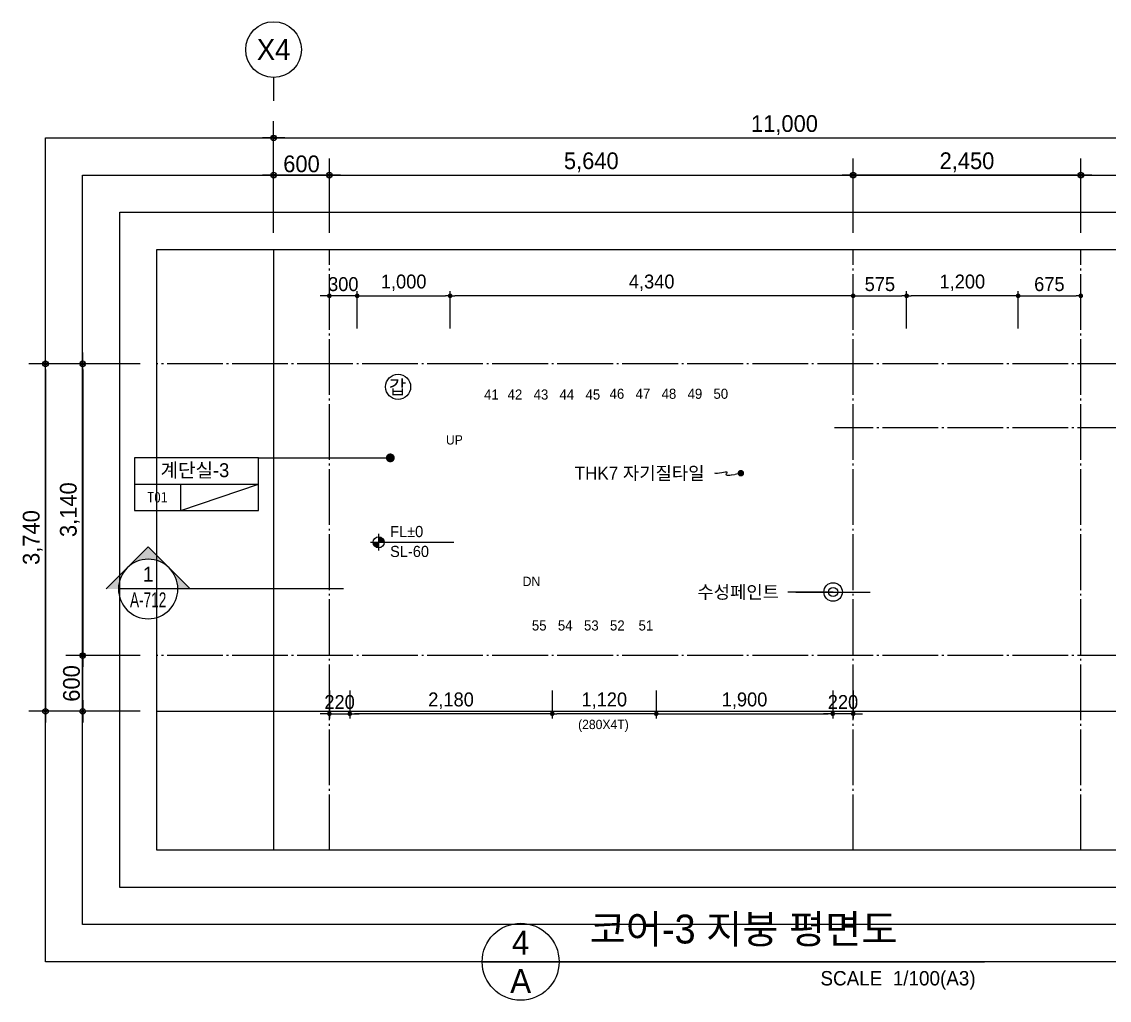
# Model space of a CAD drawing. Header units: millimetres. Extents: x 252711992 to 505989238, y 504776675 to 1009617600.
# Drawn here: x 253235537 to 253247246, y 504805853 to 504816382 of the extents above; entities that cross this region are included whole.
import ezdxf
from ezdxf.enums import TextEntityAlignment as Align
from ezdxf.xclip import XClip

# ---------------------------------------------------------------- set-up
doc = ezdxf.new("R2010")
doc.units = ezdxf.units.MM
doc.header["$XCLIPFRAME"] = 0
doc.linetypes.add('CEN', pattern=[35, 30, -2, 1, -2])
for name, color, linetype in [('$ZCDB_AUDIT_GENERATED_600D18', 7, 'Continuous'), ('0KD DIM', 7, 'Continuous'), ('4A.TEC CEN', 1, 'CEN'), ('4A.TEC TEXT', 7, 'Continuous'), ('4A.TEC TEXT 1', 3, 'Continuous'), ('4A.TEC TEXT 2', 3, 'Continuous'), ('4A.TEC 심볼', 7, 'Continuous'), ('CEN', 1, 'CEN'), ('LEV', 7, 'Continuous'), ('ROM', 7, 'Continuous'), ('SYM', 1, 'Continuous'), ('TEXT', 7, 'Continuous'), ('㈜SE&C TEXT', 7, 'Continuous')]:
    doc.layers.add(name, color=color, linetype=linetype)
doc.layers.add('DEFPOINT', color=135, linetype='Continuous', plot=False)
doc.styles.add('1', font='')
doc.styles.add('GHS', font='malgun.ttf')
doc.styles.add('나눔고딕', font='')
doc.styles.add('돋움', font='')
doc.styles.add('돋음체', font='')
doc.styles.add('울릉도L', font='')
doc.styles.get('1').set_extended_font_data('DotumChe')
doc.styles.get('나눔고딕').set_extended_font_data('Dotum')
doc.styles.get('돋움').set_extended_font_data('Dotum')
doc.styles.get('돋음체').set_extended_font_data('Dotum')
doc.styles.get('울릉도L').set_extended_font_data('Dotum')
doc.dimstyles.new('DIM_600(외부치수)', dxfattribs={"dimscale": 400, "dimtxt": 3.3, "dimasz": 1, "dimexe": 2, "dimexo": 2, "dimgap": 1, "dimtad": 1, "dimdec": 0, "dimdsep": 46, "dimlunit": 6, "dimtxsty": '나눔고딕', "dimblk1": 'DIMDOT', "dimblk2": 'DIMDOT', "dimsah": 1, "dimcen": 2.5, "dimdle": 1.5, "dimclrd": 8, "dimclre": 8, "dimclrt": 3, "dimadec": 0, "dimazin": 0, "dimtfac": 1, "dimtdec": 0, "dimtix": 1, "dimtmove": 2, "dimatfit": 3, "dimldrblk": 'DIMDOT', "dimfxl": 1, "dimtvp": 1, "dimtolj": 1, "dimtzin": 0, "dimarcsym": 0})
doc.dimstyles.new('DIM_80(외부치수)', dxfattribs={"dimscale": 40, "dimtxt": 3.3, "dimasz": 1, "dimexe": 2, "dimexo": 2, "dimgap": 1, "dimtad": 1, "dimdec": 0, "dimdsep": 46, "dimlunit": 6, "dimtxsty": '돋움', "dimblk1": 'DIMDOT', "dimblk2": 'DIMDOT', "dimsah": 1, "dimcen": 2.5, "dimdle": 1.5, "dimclrd": 1, "dimclre": 7, "dimclrt": 2, "dimadec": 0, "dimazin": 0, "dimtfac": 1, "dimtdec": 0, "dimtix": 1, "dimtmove": 2, "dimatfit": 3, "dimldrblk": 'DIMDOT', "dimfxl": 1, "dimtvp": 1, "dimtolj": 1, "dimtzin": 0, "dimarcsym": 0})
doc.dimstyles.new('KD DIM 1', dxfattribs={"dimscale": 50, "dimtxt": 3, "dimasz": 1, "dimexe": 1, "dimexo": 1, "dimgap": 1, "dimtad": 1, "dimdec": 0, "dimzin": 0, "dimdsep": 46, "dimlunit": 6, "dimtxsty": '돋음체', "dimblk": 'DOT', "dimcen": 3, "dimdle": 1, "dimclrd": 256, "dimclre": 256, "dimclrt": 3, "dimazin": 0, "dimtfac": 1, "dimtdec": 0, "dimtix": 1, "dimtmove": 2, "dimatfit": 3, "dimldrblk": 'OBLIQUE', "dimfxl": 1, "dimtvp": 0.8333, "dimtolj": 1, "dimtzin": 0, "dimarcsym": 0})

# ---------------------------------------------------------------- blocks, each defined once
blk = doc.blocks.new('dwgFD3B')
at = {"layer": '4A.TEC CEN', "color": 250, "ltscale": 500}
blk.add_line((49194.51, -169936.83, -3333.33), (358000, -169936.83, -3333.33), dxfattribs=at)
at = {"layer": '4A.TEC CEN', "color": 250, "ltscale": 500, "elevation": -3333.33}
blk.add_lwpolyline([(197807.63, -39163.16), (197807.63, -267000)], dxfattribs=at)
blk = doc.blocks.new('DIMDOT')
at = {"color": 0}
blk.add_line((-2, 0), (2, 0), dxfattribs=at)
for radius in [0.5, 0.25]:
    blk.add_circle((0, 0), radius, dxfattribs=at)
blk = doc.blocks.new('*D375')
at = {"layer": '$ZCDB_AUDIT_GENERATED_600D18', "color": 8, "lineweight": -2, "transparency": 16777216}
for p, q in [((253236813, 504812702), (253235613, 504812702)), ((253235793, 504812642), (253235793, 504809022)), ((253236813, 504808962), (253235613, 504808962))]:
    blk.add_line(p, q, dxfattribs=at)
at = {"layer": 'Defpoints', "color": 0, "transparency": 16777216}
for p in [(253236993, 504812702, 0), (253235793, 504808962), (253236993, 504808962, 0)]:
    blk.add_point(p, dxfattribs=at)
at = {"layer": '$ZCDB_AUDIT_GENERATED_600D18', "color": 8, "lineweight": -2, "transparency": 16777216, "xscale": 60, "yscale": 60, "zscale": 60}
for p, rotation in [((253235793, 504812702), 90), ((253235793, 504808962), 270)]:
    blk.add_blockref('DIMDOT', p, dxfattribs=dict(at, rotation=rotation))
at = {"layer": '$ZCDB_AUDIT_GENERATED_600D18', "color": 3, "transparency": 16777216, "insert": (253235655, 504810832), "char_height": 180, "attachment_point": 5, "rotation": 90, "style": '나눔고딕'}
blk.add_mtext('\\A1;3,740', dxfattribs=at)
blk = doc.blocks.new('*D376')
at = {"layer": '$ZCDB_AUDIT_GENERATED_600D18', "color": 8, "lineweight": -2, "transparency": 16777216}
for p, q in [((253236813, 504809562), (253236013, 504809562)), ((253236193, 504809022), (253236193, 504809502)), ((253236813, 504808962), (253236013, 504808962))]:
    blk.add_line(p, q, dxfattribs=at)
at = {"layer": 'Defpoints', "color": 0, "transparency": 16777216}
for p in [(253236193, 504809562), (253236993, 504809562, 0), (253236993, 504808962, 0)]:
    blk.add_point(p, dxfattribs=at)
at = {"layer": '$ZCDB_AUDIT_GENERATED_600D18', "color": 8, "lineweight": -2, "transparency": 16777216, "xscale": 60, "yscale": 60, "zscale": 60}
for p, rotation in [((253236193, 504809562), 90), ((253236193, 504808962), 270)]:
    blk.add_blockref('DIMDOT', p, dxfattribs=dict(at, rotation=rotation))
at = {"layer": '$ZCDB_AUDIT_GENERATED_600D18', "color": 3, "transparency": 16777216, "insert": (253236073, 504809262), "char_height": 180, "attachment_point": 5, "rotation": 90, "style": '나눔고딕'}
blk.add_mtext('\\A1;600', dxfattribs=at)
blk = doc.blocks.new('*D377')
at = {"layer": '$ZCDB_AUDIT_GENERATED_600D18', "color": 8, "lineweight": -2, "transparency": 16777216}
for p, q in [((253238249, 504814112), (253238249, 504815312)), ((253249249, 504814112), (253249249, 504815312)), ((253238309, 504815132), (253249189, 504815132))]:
    blk.add_line(p, q, dxfattribs=at)
at = {"layer": 'Defpoints', "color": 0, "transparency": 16777216}
for p in [(253249249, 504815132), (253238249, 504813932, 0), (253249249, 504813932)]:
    blk.add_point(p, dxfattribs=at)
at = {"layer": '$ZCDB_AUDIT_GENERATED_600D18', "color": 8, "lineweight": -2, "transparency": 16777216, "xscale": 60, "yscale": 60, "zscale": 60, "rotation": 180}
blk.add_blockref('DIMDOT', (253238249, 504815132), dxfattribs=at)
at = {"layer": '$ZCDB_AUDIT_GENERATED_600D18', "color": 8, "lineweight": -2, "transparency": 16777216, "xscale": 60, "yscale": 60, "zscale": 60}
blk.add_blockref('DIMDOT', (253249249, 504815132), dxfattribs=at)
at = {"layer": '$ZCDB_AUDIT_GENERATED_600D18', "color": 3, "transparency": 16777216, "insert": (253243749, 504815270), "char_height": 180, "attachment_point": 5, "style": '나눔고딕'}
blk.add_mtext('\\A1;11,000', dxfattribs=at)
blk = doc.blocks.new('*D378')
at = {"layer": '$ZCDB_AUDIT_GENERATED_600D18', "color": 8, "lineweight": -2, "transparency": 16777216}
for p, q in [((253246939, 504814112), (253246939, 504814912)), ((253249249, 504814112), (253249249, 504814912)), ((253246999, 504814732), (253249189, 504814732))]:
    blk.add_line(p, q, dxfattribs=at)
at = {"layer": 'Defpoints', "color": 0, "transparency": 16777216}
for p in [(253249249, 504814732), (253246939, 504813932, 569), (253249249, 504813932, 4431)]:
    blk.add_point(p, dxfattribs=at)
at = {"layer": '$ZCDB_AUDIT_GENERATED_600D18', "color": 8, "lineweight": -2, "transparency": 16777216, "xscale": 60, "yscale": 60, "zscale": 60, "rotation": 180}
blk.add_blockref('DIMDOT', (253246939, 504814732), dxfattribs=at)
at = {"layer": '$ZCDB_AUDIT_GENERATED_600D18', "color": 8, "lineweight": -2, "transparency": 16777216, "xscale": 60, "yscale": 60, "zscale": 60}
blk.add_blockref('DIMDOT', (253249249, 504814732), dxfattribs=at)
at = {"layer": '$ZCDB_AUDIT_GENERATED_600D18', "color": 3, "transparency": 16777216, "insert": (253248094, 504814870), "char_height": 180, "attachment_point": 5, "style": '나눔고딕'}
blk.add_mtext('\\A1;2,310', dxfattribs=at)
blk = doc.blocks.new('*D379')
at = {"layer": '$ZCDB_AUDIT_GENERATED_600D18', "color": 8, "lineweight": -2, "transparency": 16777216}
for p, q in [((253238249, 504814112), (253238249, 504814912)), ((253238849, 504814112), (253238849, 504814912)), ((253238789, 504814732), (253238309, 504814732))]:
    blk.add_line(p, q, dxfattribs=at)
at = {"layer": 'Defpoints', "color": 0, "transparency": 16777216}
for p in [(253238249, 504814732), (253238249, 504813932, 39667), (253238849, 504813932, 34667)]:
    blk.add_point(p, dxfattribs=at)
at = {"layer": '$ZCDB_AUDIT_GENERATED_600D18', "color": 8, "lineweight": -2, "transparency": 16777216, "xscale": 60, "yscale": 60, "zscale": 60, "rotation": 180}
blk.add_blockref('DIMDOT', (253238249, 504814732), dxfattribs=at)
at = {"layer": '$ZCDB_AUDIT_GENERATED_600D18', "color": 8, "lineweight": -2, "transparency": 16777216, "xscale": 60, "yscale": 60, "zscale": 60}
blk.add_blockref('DIMDOT', (253238849, 504814732), dxfattribs=at)
at = {"layer": '$ZCDB_AUDIT_GENERATED_600D18', "color": 3, "transparency": 16777216, "insert": (253238549, 504814852), "char_height": 180, "attachment_point": 5, "style": '나눔고딕'}
blk.add_mtext('\\A1;600', dxfattribs=at)
blk = doc.blocks.new('ccs122')
at = {"layer": '4A.TEC 심볼'}
blk.add_line((0, 8), (0, 3), dxfattribs=at)
blk.add_circle((0, 14), 6, dxfattribs=at)
at = {"layer": '4A.TEC TEXT 2', "color": 3, "style": 'GHS'}
blk.add_attdef('NO', text='', height=4.5, dxfattribs=at).set_placement((-0.01, 14.02), align=Align.MIDDLE_CENTER)
blk = doc.blocks.new('*D380')
at = {"layer": '$ZCDB_AUDIT_GENERATED_600D18', "color": 8, "lineweight": -2, "transparency": 16777216}
for p, q in [((253236813, 504812702), (253236013, 504812702)), ((253236193, 504812642), (253236193, 504809622)), ((253236813, 504809562), (253236013, 504809562))]:
    blk.add_line(p, q, dxfattribs=at)
at = {"layer": 'Defpoints', "color": 0, "transparency": 16777216}
for p in [(253236993, 504812702, 0), (253236193, 504809562), (253236993, 504809562, 0)]:
    blk.add_point(p, dxfattribs=at)
at = {"layer": '$ZCDB_AUDIT_GENERATED_600D18', "color": 8, "lineweight": -2, "transparency": 16777216, "xscale": 60, "yscale": 60, "zscale": 60}
for p, rotation in [((253236193, 504812702), 90), ((253236193, 504809562), 270)]:
    blk.add_blockref('DIMDOT', p, dxfattribs=dict(at, rotation=rotation))
at = {"layer": '$ZCDB_AUDIT_GENERATED_600D18', "color": 3, "transparency": 16777216, "insert": (253236055, 504811132), "char_height": 180, "attachment_point": 5, "rotation": 90, "style": '나눔고딕'}
blk.add_mtext('\\A1;3,140', dxfattribs=at)
blk = doc.blocks.new('*D381')
at = {"layer": '$ZCDB_AUDIT_GENERATED_600D18', "color": 8, "lineweight": -2, "transparency": 16777216}
for p, q in [((253238849, 504814112), (253238849, 504814912)), ((253244489, 504814112), (253244489, 504814912)), ((253238909, 504814732), (253244429, 504814732))]:
    blk.add_line(p, q, dxfattribs=at)
at = {"layer": 'Defpoints', "color": 0, "transparency": 16777216}
for p in [(253244489, 504814732), (253238849, 504813932, 34667), (253244489, 504813932, 81667)]:
    blk.add_point(p, dxfattribs=at)
at = {"layer": '$ZCDB_AUDIT_GENERATED_600D18', "color": 8, "lineweight": -2, "transparency": 16777216, "xscale": 60, "yscale": 60, "zscale": 60, "rotation": 180}
blk.add_blockref('DIMDOT', (253238849, 504814732), dxfattribs=at)
at = {"layer": '$ZCDB_AUDIT_GENERATED_600D18', "color": 8, "lineweight": -2, "transparency": 16777216, "xscale": 60, "yscale": 60, "zscale": 60}
blk.add_blockref('DIMDOT', (253244489, 504814732), dxfattribs=at)
at = {"layer": '$ZCDB_AUDIT_GENERATED_600D18', "color": 3, "transparency": 16777216, "insert": (253241669, 504814870), "char_height": 180, "attachment_point": 5, "style": '나눔고딕'}
blk.add_mtext('\\A1;5,640', dxfattribs=at)
blk = doc.blocks.new('*D382')
at = {"layer": '$ZCDB_AUDIT_GENERATED_600D18', "color": 8, "lineweight": -2, "transparency": 16777216}
for p, q in [((253244489, 504814112), (253244489, 504814912)), ((253246939, 504814112), (253246939, 504814912)), ((253246879, 504814732), (253244549, 504814732))]:
    blk.add_line(p, q, dxfattribs=at)
at = {"layer": 'Defpoints', "color": 0, "transparency": 16777216}
for p in [(253244489, 504814732), (253244489, 504813932, 81667), (253246939, 504813932, 61250)]:
    blk.add_point(p, dxfattribs=at)
at = {"layer": '$ZCDB_AUDIT_GENERATED_600D18', "color": 8, "lineweight": -2, "transparency": 16777216, "xscale": 60, "yscale": 60, "zscale": 60, "rotation": 180}
blk.add_blockref('DIMDOT', (253244489, 504814732), dxfattribs=at)
at = {"layer": '$ZCDB_AUDIT_GENERATED_600D18', "color": 8, "lineweight": -2, "transparency": 16777216, "xscale": 60, "yscale": 60, "zscale": 60}
blk.add_blockref('DIMDOT', (253246939, 504814732), dxfattribs=at)
at = {"layer": '$ZCDB_AUDIT_GENERATED_600D18', "color": 3, "transparency": 16777216, "insert": (253245714, 504814870), "char_height": 180, "attachment_point": 5, "style": '나눔고딕'}
blk.add_mtext('\\A1;2,450', dxfattribs=at)
blk = doc.blocks.new('A$C6C9969DE')
at = {"layer": 'ROM', "color": 0, "linetype": 'Continuous'}
for p, q in [((0, 510), (2400, 510)), ((900, 0), (900, 510))]:
    blk.add_line(p, q, dxfattribs=at)
blk.add_lwpolyline([(0, 0), (2400, 0), (2400, 1020), (0, 1020)], close=True, dxfattribs=at)
blk = doc.blocks.new('A$C3A5201BD')
at = {"layer": 'LEV'}
h = blk.add_hatch(color=256, dxfattribs=at)
h.paths.add_polyline_path([(200, 200), (335, 200, 0.414214), (200, 335)])
h.paths.add_polyline_path([(200, 65), (200, 200), (65, 200, 0.414214)])
at = {"layer": 'LEV', "color": 7}
for p, q in [((200, 0), (200, 400)), ((0, 200), (2007, 200)), ((0, 200), (400, 200))]:
    blk.add_line(p, q, dxfattribs=at)
blk.add_circle((200, 200), 135, dxfattribs=at)
blk = doc.blocks.new('ASDFAWGFQWEGRQEWR')
at = {"layer": 'CEN'}
blk.add_lwpolyline([(1712, 118), (1641, 101), (1594, 94), (1567, 93), (1556, 98), (1554, 105), (1558, 114), (1563, 122), (1564, 128), (1557, 130), (1544, 129), (1526, 126), (1505, 122), (1483, 118), (1461, 115), (1443, 114), (1430, 118)], dxfattribs=at)
at = {"layer": '㈜SE&C TEXT', "color": 1, "const_width": 35.9}
blk.add_lwpolyline([(1729, 118, 1), (1694, 118, 1)], format="xyb", close=True, dxfattribs=at)
at = {"layer": '4A.TEC TEXT', "style": '돋움'}
blk.add_text('THK7 자기질타일', height=140, dxfattribs=at).set_placement((-77, 118), align=Align.MIDDLE_LEFT)
blk = doc.blocks.new('단면기호1')
at = {"layer": 'SYM'}
h = blk.add_hatch(color=256, dxfattribs=at)
h.paths.add_polyline_path([(4.24, 4.24, -0.198912), (6, 0), (8.49, 0)])
h.paths.add_polyline_path([(0, 8.49), (-4.24, 4.24, -0.414214), (4.24, 4.24)])
h.paths.add_polyline_path([(-4.24, 4.24), (-8.49, 0), (-6, 0, -0.198912)])
for p in [(-8.49, 0), (8.49, 0)]:
    blk.add_line(p, (0, 8.49), dxfattribs=at)
blk.add_circle((0, 0), 6, dxfattribs=at)
blk = doc.blocks.new('_Dot')
at = {"color": 0, "linetype": 'ByBlock', "lineweight": -2}
blk.add_line((-0.5, 0), (-1, 0), dxfattribs=at)
at = {"color": 0, "linetype": 'ByBlock', "const_width": 0.5}
blk.add_lwpolyline([(-0.25, 0, 1), (0.25, 0, 1)], format="xyb", close=True, dxfattribs=at)
blk = doc.blocks.new('*D989')
at = {"layer": '0KD DIM', "lineweight": -2, "transparency": 16777216}
for p, q in [((253239149, 504813083), (253239149, 504813483)), ((253239199, 504813433), (253240099, 504813433)), ((253240149, 504813083), (253240149, 504813483))]:
    blk.add_line(p, q, dxfattribs=at)
at = {"layer": 'Defpoints', "color": 0, "transparency": 16777216}
for p in [(253240149, 504813433), (253239149, 504813033), (253240149, 504813033)]:
    blk.add_point(p, dxfattribs=at)
at = {"layer": '0KD DIM', "lineweight": -2, "transparency": 16777216, "xscale": 50, "yscale": 50, "zscale": 50, "rotation": 180}
blk.add_blockref('_Dot', (253239149, 504813433), dxfattribs=at)
at = {"layer": '0KD DIM', "lineweight": -2, "transparency": 16777216, "xscale": 50, "yscale": 50, "zscale": 50}
blk.add_blockref('_Dot', (253240149, 504813433), dxfattribs=at)
at = {"layer": '0KD DIM', "color": 3, "transparency": 16777216, "insert": (253239649, 504813573), "char_height": 150, "attachment_point": 5, "style": '돋음체'}
blk.add_mtext('\\A1;1,000', dxfattribs=at)
blk = doc.blocks.new('_OBLIQUE')
at = {"color": 0, "linetype": 'ByBlock'}
blk.add_line((-0.5, -0.5), (0.5, 0.5), dxfattribs=at)
blk = doc.blocks.new('*D990')
at = {"layer": '0KD DIM', "lineweight": -2, "transparency": 16777216}
for p, q in [((253238799, 504813433), (253238749, 504813433)), ((253238849, 504813083), (253238849, 504813483)), ((253239149, 504813433), (253238849, 504813433)), ((253239149, 504813083), (253239149, 504813483)), ((253239199, 504813433), (253239249, 504813433))]:
    blk.add_line(p, q, dxfattribs=at)
at = {"layer": 'Defpoints', "color": 0, "transparency": 16777216}
for p in [(253238849, 504813433), (253238849, 504813033), (253239149, 504813033)]:
    blk.add_point(p, dxfattribs=at)
at = {"layer": '0KD DIM', "lineweight": -2, "transparency": 16777216, "xscale": 50, "yscale": 50, "zscale": 50}
blk.add_blockref('_Dot', (253238849, 504813433), dxfattribs=at)
at = {"layer": '0KD DIM', "lineweight": -2, "transparency": 16777216, "xscale": 50, "yscale": 50, "zscale": 50, "rotation": 180}
blk.add_blockref('_Dot', (253239149, 504813433), dxfattribs=at)
at = {"layer": '0KD DIM', "color": 3, "transparency": 16777216, "insert": (253238999, 504813558), "char_height": 150, "attachment_point": 5, "style": '돋음체'}
blk.add_mtext('\\A1;300', dxfattribs=at)
blk = doc.blocks.new('*D991')
at = {"layer": '0KD DIM', "lineweight": -2, "transparency": 16777216}
for p, q in [((253240149, 504813083), (253240149, 504813483)), ((253244439, 504813433), (253240199, 504813433)), ((253244489, 504813083), (253244489, 504813483))]:
    blk.add_line(p, q, dxfattribs=at)
at = {"layer": 'Defpoints', "color": 0, "transparency": 16777216}
for p in [(253240149, 504813433), (253240149, 504813033), (253244489, 504813033)]:
    blk.add_point(p, dxfattribs=at)
at = {"layer": '0KD DIM', "lineweight": -2, "transparency": 16777216, "xscale": 50, "yscale": 50, "zscale": 50, "rotation": 180}
blk.add_blockref('_Dot', (253240149, 504813433), dxfattribs=at)
at = {"layer": '0KD DIM', "lineweight": -2, "transparency": 16777216, "xscale": 50, "yscale": 50, "zscale": 50}
blk.add_blockref('_Dot', (253244489, 504813433), dxfattribs=at)
at = {"layer": '0KD DIM', "color": 3, "transparency": 16777216, "insert": (253242319, 504813573), "char_height": 150, "attachment_point": 5, "style": '돋음체'}
blk.add_mtext('\\A1;4,340', dxfattribs=at)
blk = doc.blocks.new('*D992')
at = {"layer": '0KD DIM', "lineweight": -2, "transparency": 16777216}
for p, q in [((253244489, 504813083), (253244489, 504813483)), ((253244539, 504813433), (253245014, 504813433)), ((253245064, 504813083), (253245064, 504813483))]:
    blk.add_line(p, q, dxfattribs=at)
at = {"layer": 'Defpoints', "color": 0, "transparency": 16777216}
for p in [(253245064, 504813433), (253244489, 504813033), (253245064, 504813033)]:
    blk.add_point(p, dxfattribs=at)
at = {"layer": '0KD DIM', "lineweight": -2, "transparency": 16777216, "xscale": 50, "yscale": 50, "zscale": 50, "rotation": 180}
blk.add_blockref('_Dot', (253244489, 504813433), dxfattribs=at)
at = {"layer": '0KD DIM', "lineweight": -2, "transparency": 16777216, "xscale": 50, "yscale": 50, "zscale": 50}
blk.add_blockref('_Dot', (253245064, 504813433), dxfattribs=at)
at = {"layer": '0KD DIM', "color": 3, "transparency": 16777216, "insert": (253244776, 504813558), "char_height": 150, "attachment_point": 5, "style": '돋음체'}
blk.add_mtext('\\A1;575', dxfattribs=at)
blk = doc.blocks.new('*D993')
at = {"layer": '0KD DIM', "lineweight": -2, "transparency": 16777216}
for p, q in [((253245064, 504813083), (253245064, 504813483)), ((253246214, 504813433), (253245114, 504813433)), ((253246264, 504813083), (253246264, 504813483))]:
    blk.add_line(p, q, dxfattribs=at)
at = {"layer": 'Defpoints', "color": 0, "transparency": 16777216}
for p in [(253245064, 504813433), (253245064, 504813033), (253246264, 504813033)]:
    blk.add_point(p, dxfattribs=at)
at = {"layer": '0KD DIM', "lineweight": -2, "transparency": 16777216, "xscale": 50, "yscale": 50, "zscale": 50, "rotation": 180}
blk.add_blockref('_Dot', (253245064, 504813433), dxfattribs=at)
at = {"layer": '0KD DIM', "lineweight": -2, "transparency": 16777216, "xscale": 50, "yscale": 50, "zscale": 50}
blk.add_blockref('_Dot', (253246264, 504813433), dxfattribs=at)
at = {"layer": '0KD DIM', "color": 3, "transparency": 16777216, "insert": (253245664, 504813573), "char_height": 150, "attachment_point": 5, "style": '돋음체'}
blk.add_mtext('\\A1;1,200', dxfattribs=at)
blk = doc.blocks.new('*D994')
at = {"layer": '0KD DIM', "lineweight": -2, "transparency": 16777216}
for p, q in [((253246264, 504813083), (253246264, 504813483)), ((253246314, 504813433), (253246889, 504813433)), ((253246939, 504813083), (253246939, 504813483))]:
    blk.add_line(p, q, dxfattribs=at)
at = {"layer": 'Defpoints', "color": 0, "transparency": 16777216}
for p in [(253246939, 504813433), (253246264, 504813033), (253246939, 504813033)]:
    blk.add_point(p, dxfattribs=at)
at = {"layer": '0KD DIM', "lineweight": -2, "transparency": 16777216, "xscale": 50, "yscale": 50, "zscale": 50, "rotation": 180}
blk.add_blockref('_Dot', (253246264, 504813433), dxfattribs=at)
at = {"layer": '0KD DIM', "lineweight": -2, "transparency": 16777216, "xscale": 50, "yscale": 50, "zscale": 50}
blk.add_blockref('_Dot', (253246939, 504813433), dxfattribs=at)
at = {"layer": '0KD DIM', "color": 3, "transparency": 16777216, "insert": (253246601, 504813558), "char_height": 150, "attachment_point": 5, "style": '돋음체'}
blk.add_mtext('\\A1;675', dxfattribs=at)
blk = doc.blocks.new('*D986')
at = {"layer": '0KD DIM', "lineweight": -2, "transparency": 16777216}
for p, q in [((253241249, 504809186), (253241249, 504808886)), ((253242369, 504809186), (253242369, 504808886)), ((253242319, 504808936), (253241299, 504808936))]:
    blk.add_line(p, q, dxfattribs=at)
at = {"layer": 'Defpoints', "color": 0, "transparency": 16777216}
for p in [(253241249, 504809236, 0), (253242369, 504809236, 0), (253241249, 504808936)]:
    blk.add_point(p, dxfattribs=at)
at = {"layer": '0KD DIM', "lineweight": -2, "transparency": 16777216, "xscale": 50, "yscale": 50, "zscale": 50, "rotation": 180}
blk.add_blockref('_Dot', (253241249, 504808936), dxfattribs=at)
at = {"layer": '0KD DIM', "lineweight": -2, "transparency": 16777216, "xscale": 50, "yscale": 50, "zscale": 50}
blk.add_blockref('_Dot', (253242369, 504808936), dxfattribs=at)
at = {"layer": '0KD DIM', "color": 3, "transparency": 16777216, "insert": (253241809, 504809076), "char_height": 150, "attachment_point": 5, "style": '돋음체'}
blk.add_mtext('\\A1;1,120', dxfattribs=at)
blk = doc.blocks.new('*D987')
at = {"layer": '0KD DIM', "lineweight": -2, "transparency": 16777216}
for p, q in [((253242369, 504809186), (253242369, 504808886)), ((253244269, 504809186), (253244269, 504808886)), ((253242419, 504808936), (253244219, 504808936))]:
    blk.add_line(p, q, dxfattribs=at)
at = {"layer": 'Defpoints', "color": 0, "transparency": 16777216}
for p in [(253242369, 504809236), (253244269, 504809236), (253244269, 504808936)]:
    blk.add_point(p, dxfattribs=at)
at = {"layer": '0KD DIM', "lineweight": -2, "transparency": 16777216, "xscale": 50, "yscale": 50, "zscale": 50, "rotation": 180}
blk.add_blockref('_Dot', (253242369, 504808936), dxfattribs=at)
at = {"layer": '0KD DIM', "lineweight": -2, "transparency": 16777216, "xscale": 50, "yscale": 50, "zscale": 50}
blk.add_blockref('_Dot', (253244269, 504808936), dxfattribs=at)
at = {"layer": '0KD DIM', "color": 3, "transparency": 16777216, "insert": (253243319, 504809076), "char_height": 150, "attachment_point": 5, "style": '돋음체'}
blk.add_mtext('\\A1;1,900', dxfattribs=at)
blk = doc.blocks.new('*D988')
at = {"layer": '0KD DIM', "lineweight": -2, "transparency": 16777216}
for p, q in [((253239069, 504809186), (253239069, 504808886)), ((253241249, 504809186), (253241249, 504808886)), ((253241199, 504808936), (253239119, 504808936))]:
    blk.add_line(p, q, dxfattribs=at)
at = {"layer": 'Defpoints', "color": 0, "transparency": 16777216}
for p in [(253239069, 504809236), (253241249, 504809236), (253239069, 504808936)]:
    blk.add_point(p, dxfattribs=at)
at = {"layer": '0KD DIM', "lineweight": -2, "transparency": 16777216, "xscale": 50, "yscale": 50, "zscale": 50, "rotation": 180}
blk.add_blockref('_Dot', (253239069, 504808936), dxfattribs=at)
at = {"layer": '0KD DIM', "lineweight": -2, "transparency": 16777216, "xscale": 50, "yscale": 50, "zscale": 50}
blk.add_blockref('_Dot', (253241249, 504808936), dxfattribs=at)
at = {"layer": '0KD DIM', "color": 3, "transparency": 16777216, "insert": (253240159, 504809076), "char_height": 150, "attachment_point": 5, "style": '돋음체'}
blk.add_mtext('\\A1;2,180', dxfattribs=at)
blk = doc.blocks.new('*D982')
at = {"layer": '0KD DIM', "lineweight": -2, "transparency": 16777216}
for p, q in [((253244269, 504809186), (253244269, 504808886)), ((253244489, 504809186), (253244489, 504808886)), ((253244219, 504808936), (253244169, 504808936)), ((253244489, 504808936), (253244269, 504808936)), ((253244539, 504808936), (253244589, 504808936))]:
    blk.add_line(p, q, dxfattribs=at)
at = {"layer": 'Defpoints', "color": 0, "transparency": 16777216}
for p in [(253244269, 504809236), (253244489, 504809236), (253244269, 504808936)]:
    blk.add_point(p, dxfattribs=at)
at = {"layer": '0KD DIM', "lineweight": -2, "transparency": 16777216, "xscale": 50, "yscale": 50, "zscale": 50}
blk.add_blockref('_Dot', (253244269, 504808936), dxfattribs=at)
at = {"layer": '0KD DIM', "lineweight": -2, "transparency": 16777216, "xscale": 50, "yscale": 50, "zscale": 50, "rotation": 180}
blk.add_blockref('_Dot', (253244489, 504808936), dxfattribs=at)
at = {"layer": '0KD DIM', "color": 3, "transparency": 16777216, "insert": (253244379, 504809061), "char_height": 150, "attachment_point": 5, "style": '돋음체'}
blk.add_mtext('\\A1;220', dxfattribs=at)
blk = doc.blocks.new('*D983')
at = {"layer": '0KD DIM', "lineweight": -2, "transparency": 16777216}
for p, q in [((253238849, 504809186), (253238849, 504808886)), ((253239069, 504809186), (253239069, 504808886)), ((253238799, 504808936), (253238749, 504808936)), ((253238849, 504808936), (253239069, 504808936)), ((253239119, 504808936), (253239169, 504808936))]:
    blk.add_line(p, q, dxfattribs=at)
at = {"layer": 'Defpoints', "color": 0, "transparency": 16777216}
for p in [(253238849, 504809236), (253239069, 504809236), (253239069, 504808936)]:
    blk.add_point(p, dxfattribs=at)
at = {"layer": '0KD DIM', "lineweight": -2, "transparency": 16777216, "xscale": 50, "yscale": 50, "zscale": 50}
blk.add_blockref('_Dot', (253238849, 504808936), dxfattribs=at)
at = {"layer": '0KD DIM', "lineweight": -2, "transparency": 16777216, "xscale": 50, "yscale": 50, "zscale": 50, "rotation": 180}
blk.add_blockref('_Dot', (253239069, 504808936), dxfattribs=at)
at = {"layer": '0KD DIM', "color": 3, "transparency": 16777216, "insert": (253238959, 504809061), "char_height": 150, "attachment_point": 5, "style": '돋음체'}
blk.add_mtext('\\A1;220', dxfattribs=at)
blk = doc.blocks.new('ADSFWEFQWEF')
at = {"layer": '4A.TEC TEXT', "style": '돋움'}
blk.add_text('수성페인트', height=140, dxfattribs=at).set_placement((560, 110), align=Align.MIDDLE_LEFT)
at = {"layer": '㈜SE&C TEXT', "color": 1}
blk.add_leader([(2021, 110, 0), (1532, 110)], dimstyle='DIM_80(외부치수)', override={"dimasz": 5, "dimtad": 0}, dxfattribs=at)

msp = doc.modelspace()

# ---------------------------------------------------------------- linework, layer by layer
msp.add_line((253237251.35, 504811122.7), (253238084.69, 504811406.03))
at = {"layer": '4A.TEC CEN', "ltscale": 20}
for p, q in [((253238848.77, 504807467.16, 1666.67), (253238848.77, 504813932.16, 1666.67)), ((253244488.77, 504807467.16, 1666.67), (253244488.77, 504813932.16, 1666.67)), ((253246938.77, 504807467.16, 1666.67), (253246938.77, 504813932.16, 1666.67)), ((253250303.05, 504812702.14, 1666.67), (253236992.67, 504812702.14, 1666.67)), ((253250303.05, 504812012.14, 1666.67), (253244288.77, 504812012.14, 1666.67)), ((253250303.05, 504809562.14, 1666.67), (253236992.67, 504809562.14, 1666.67))]:
    msp.add_line(p, q, dxfattribs=at)
at = {"layer": '4A.TEC 심볼'}
msp.add_line((253240494.55, 504806267.16, 3333.33), (253245904.2, 504806267.16, 3333.33), dxfattribs=at)
for centre, radius in [((253239589.28, 504812453.92), 134.66), ((253240908.55, 504806267.16, 3333.33), 414)]:
    msp.add_circle(centre, radius, dxfattribs=at)
at = {"layer": 'DEFPOINT', "elevation": 3333.33}
for points in [[(253235792.67, 504815132.16), (253251503.05, 504815132.16), (253251503.05, 504806267.16), (253235792.67, 504806267.16)], [(253236192.67, 504814732.16), (253251103.05, 504814732.16), (253251103.05, 504806667.16), (253236192.67, 504806667.16)], [(253236592.67, 504814332.16), (253250703.05, 504814332.16), (253250703.05, 504807067.16), (253236592.67, 504807067.16)], [(253236992.67, 504813932.16), (253250303.05, 504813932.16), (253250303.05, 504807467.16), (253236992.67, 504807467.16)]]:
    msp.add_lwpolyline(points, close=True, dxfattribs=at)
at = {"layer": 'SYM'}
msp.add_line((253239000.7, 504810278.45, 1666.67), (253237218.27, 504810278.45, 1666.67), dxfattribs=at)
at = {"layer": 'SYM', "elevation": 1666.67}
msp.add_lwpolyline([(253237218.27, 504810278.45), (253236577.82, 504810278.45)], dxfattribs=at)
at = {"layer": 'TEXT'}
msp.add_line((253238084.69, 504811689.37), (253239505.17, 504811689.37), dxfattribs=at)
at = {"layer": 'TEXT', "const_width": 47.82}
msp.add_lwpolyline([(253239505.17, 504811713.28, 1), (253239505.17, 504811665.46, 1)], format="xyb", close=True, dxfattribs=at)

# ---------------------------------------------------------------- block references
ref = msp.add_blockref('dwgFD3B', (253040441.15, 504978898.98, 0.45))
XClip(ref).set_block_clipping_path([(196551.5201089978, -171431.8169596791), (209861.9006240964, -164966.8169608712)])
for name, p in [('ASDFAWGFQWEGRQEWR', (253241567.87, 504811406.49)), ('ADSFWEFQWEF', (253242251.53, 504810135.85))]:
    msp.add_blockref(name, p)
at = {"layer": '4A.TEC 심볼'}
ref = msp.add_blockref('ccs122', (253238248.78, 504815382.16, -7764.32), dxfattribs=dict(at, xscale=49.99999977496833, yscale=49.99999977496833, zscale=49.99999977496833))
ref.add_attrib('NO', 'X4', dxfattribs={"layer": '0', "color": 3, "height": 225, "style": '울릉도L'}).set_placement((253238248.47, 504816083.06, -7764.32), align=Align.MIDDLE_CENTER)
at = {"layer": 'LEV', "xscale": 0.4469841265468151, "yscale": 0.4469841265468151, "zscale": 0.4469841265468151}
msp.add_blockref('A$C3A5201BD', (253239290.78, 504810691.46), dxfattribs=at)
at = {"layer": 'SYM', "xscale": -53.37150118498497, "yscale": 53.37150118498497, "zscale": 53.37150118498497, "rotation": 359.9999999999999}
msp.add_blockref('단면기호1', (253236898.04, 504810278.45, 1666.67), dxfattribs=at)
at = {"layer": 'TEXT', "xscale": 0.5555555568112274, "yscale": 0.5555555568112274, "zscale": 0.5555555568112274}
msp.add_blockref('A$C6C9969DE', (253236751.35, 504811122.7), dxfattribs=at)

# ---------------------------------------------------------------- texts
at = {"layer": '0KD DIM', "color": 3, "style": '돋음체'}
msp.add_text('(280X4T)', height=100, dxfattribs=at).set_placement((253241799.54, 504808820.81, 1666.67), align=Align.MIDDLE_CENTER)
at = {"layer": '4A.TEC TEXT', "style": '돋움'}
msp.add_text('갑', height=150, dxfattribs=at).set_placement((253239583.04, 504812450.35), align=Align.MIDDLE_CENTER)
at = {"layer": '4A.TEC TEXT 1', "style": '돋음체'}
for s, p in [('UP', (253240104.02, 504811883.1, 8332.43)), ('DN', (253240930.41, 504810360.31))]:
    msp.add_text(s, height=100, dxfattribs=at).set_placement(p, align=Align.MIDDLE_LEFT)
at = {"layer": '4A.TEC TEXT 2', "color": 3, "style": '나눔고딕'}
msp.add_text('코어-3 지붕 평면도', height=310.5, dxfattribs=at).set_placement((253241651.44, 504806370.66, 3333.33), align=Align.BOTTOM_LEFT)
for s, p in [('4', (253240908.55, 504806474.16, 3333.33)), ('A', (253240908.55, 504806060.16, 3333.33))]:
    msp.add_text(s, height=258.75, dxfattribs=at).set_placement(p, align=Align.MIDDLE)
msp.add_text('SCALE  1/100(A3)', height=155.25, dxfattribs=at).set_placement((253245807, 504805965.52, 3333.33), align=Align.BOTTOM_RIGHT)
at = {"layer": 'LEV', "style": '돋움'}
for s, p in [('FL%%P0', (253239502.9, 504810836.77)), ('SL-60', (253239502.9, 504810622.56))]:
    msp.add_text(s, height=120, dxfattribs=at).set_placement(p)
at = {"layer": 'TEXT', "style": '나눔고딕'}
for s, p in [('41', (253240673.23, 504812284.05, 6666.22)), ('42', (253240925.81, 504812284.05, 6666.22)), ('43', (253241206.1, 504812284.05, 6666.22)), ('44', (253241484.78, 504812284.05, 6666.22)), ('45', (253241764.92, 504812284.05, 6666.22)), ('46', (253242023.95, 504812292.2, 6666.22)), ('47', (253242303.95, 504812292.2, 6666.22)), ('48', (253242584.25, 504812292.2, 6666.22)), ('49', (253242863.95, 504812292.2, 6666.22)), ('50', (253243142.33, 504812292.2, 6666.22)), ('55', (253241187.54, 504809799.14, 6666.22)), ('54', (253241467.39, 504809799.14, 6666.22)), ('53', (253241748.72, 504809799.14, 6666.22)), ('52', (253242028.42, 504809799.14, 6666.22)), ('51', (253242335.85, 504809799.14, 6666.22))]:
    msp.add_text(s, height=108.675, dxfattribs=at).set_placement(p, align=Align.BOTTOM_RIGHT)
at = {"layer": 'TEXT'}
for s, height, style, p in [('계단실-3', 150, '돋움', (253237401.26, 504811556.86)), ('T01', 112.5, '1', (253236998.49, 504811266.39))]:
    msp.add_text(s, height=height, dxfattribs=dict(at, style=style)).set_placement(p, align=Align.MIDDLE_CENTER)
at = {"layer": 'TEXT', "style": '돋움'}
msp.add_text('1', height=160.11, dxfattribs=at).set_placement((253236898.04, 504810357.23, 1666.67), align=Align.CENTER)
at = {"layer": 'TEXT', "style": '돋움', "width": 0.7}
msp.add_text('A-712', height=160.115, dxfattribs=at).set_placement((253236898.04, 504810081.54, 1666.67), align=Align.CENTER)

# ---------------------------------------------------------------- dimensions: what is measured, and where the dimension line sits
at = {"layer": '$ZCDB_AUDIT_GENERATED_600D18'}
for base, p1, p2, picture, middle in [((253249248.78, 504815132.16, -7764.32), (253238248.78, 504813932.16, -7764.32), (253249248.78, 504813932.16, -7764.32), '*D377', (253243748.78, 504815269.62, -7764.32)), ((253244488.77, 504814732.16, -7764.32), (253238848.77, 504813932.16, 26902.34), (253244488.77, 504813932.16, 73902.34), '*D381', (253241668.77, 504814869.62, -7764.32)), ((253249248.78, 504814732.16, -7764.32), (253246938.77, 504813932.16, -7195.76), (253249248.78, 504813932.16, -3332.88), '*D378', (253248093.77, 504814869.62, -7764.32))]:
    dim = msp.add_linear_dim(base=base, p1=p1, p2=p2, dimstyle='DIM_600(외부치수)', override={"dimscale": 300, "dimtxt": 0.6, "dimasz": 0.2, "dimexe": 0.6, "dimexo": 0.6, "dimgap": 0.1, "dimdec": 1, "dimblk1": 'DIMDOT', "dimblk2": 'DIMDOT', "dimdle": 0.5}, dxfattribs=at)
    dim.commit()
    dim.dimension.update_dxf_attribs({"geometry": picture, "text_midpoint": middle})
for base, p1, p2, angle, picture, middle in [((253238248.78, 504814732.16, -7764.32), (253238848.77, 504813932.16, 26902.34), (253238248.78, 504813932.16, 31902.33), 180, '*D379', (253238548.77, 504814852.28, -7764.32)), ((253244488.77, 504814732.16, -7764.32), (253246938.77, 504813932.16, 53485.68), (253244488.77, 504813932.16, 73902.34), 180, '*D382', (253245713.77, 504814869.62, -7764.32)), ((253235792.67, 504808962.14, -4999.55), (253236992.67, 504812702.14, -4999.55), (253236992.67, 504808962.14, -4999.55), 270, '*D375', (253235655.21, 504810832.14, -4999.55)), ((253236192.67, 504809562.14, -4999.55), (253236992.67, 504812702.14, -4999.55), (253236992.67, 504809562.14, -4999.55), 270, '*D380', (253236055.21, 504811132.14, -4999.55)), ((253236192.67, 504809562.14, -4999.55), (253236992.67, 504808962.14, -4999.55), (253236992.67, 504809562.14, -4999.55), 90, '*D376', (253236072.55, 504809262.14, -4999.55))]:
    dim = msp.add_linear_dim(base=base, p1=p1, p2=p2, angle=angle, dimstyle='DIM_600(외부치수)', override={"dimscale": 300, "dimtxt": 0.6, "dimasz": 0.2, "dimexe": 0.6, "dimexo": 0.6, "dimgap": 0.1, "dimdec": 1, "dimblk1": 'DIMDOT', "dimblk2": 'DIMDOT', "dimdle": 0.5}, dxfattribs=at)
    dim.commit()
    dim.dimension.update_dxf_attribs({"geometry": picture, "text_midpoint": middle})
at = {"layer": '0KD DIM'}
for base, p1, p2, picture, middle in [((253238848.77, 504813432.97, 1666.67), (253239148.77, 504813032.97, 1666.67), (253238848.77, 504813032.97, 1666.67), '*D990', (253238998.77, 504813558.07, 1666.67)), ((253240148.77, 504813432.97, 1666.67), (253244488.77, 504813032.97, 1666.67), (253240148.77, 504813032.97, 1666.67), '*D991', (253242318.77, 504813572.52, 1666.67)), ((253245063.78, 504813432.97, 1666.67), (253246263.77, 504813032.97, 1666.67), (253245063.78, 504813032.97, 1666.67), '*D993', (253245663.77, 504813572.52, 1666.67)), ((253239068.77, 504808936.14, 1666.67), (253241248.77, 504809236.14, 1666.67), (253239068.77, 504809236.14, 1666.67), '*D988', (253240158.77, 504809075.7, 1666.67)), ((253241248.77, 504808936.14, 1666.67), (253242368.77, 504809236.14, 1666.67), (253241248.77, 504809236.14, 1666.67), '*D986', (253241808.77, 504809075.7, 1666.67)), ((253244268.77, 504808936.14, 1666.67), (253244488.77, 504809236.14, 1666.67), (253244268.77, 504809236.14, 1666.67), '*D982', (253244378.77, 504809061.24, 1666.67))]:
    dim = msp.add_linear_dim(base=base, p1=p1, p2=p2, angle=180, dimstyle='KD DIM 1', dxfattribs=at)
    dim.commit()
    dim.dimension.update_dxf_attribs({"geometry": picture, "text_midpoint": middle})
for base, p1, p2, picture, middle in [((253240148.77, 504813432.97, 1666.67), (253239148.77, 504813032.97, 1666.67), (253240148.77, 504813032.97, 1666.67), '*D989', (253239648.77, 504813572.52, 1666.67)), ((253245063.78, 504813432.97, 1666.67), (253244488.77, 504813032.97, 1666.67), (253245063.78, 504813032.97, 1666.67), '*D992', (253244776.28, 504813558.07, 1666.67)), ((253246938.77, 504813432.97, 1666.67), (253246263.77, 504813032.97, 1666.67), (253246938.77, 504813032.97, 1666.67), '*D994', (253246601.27, 504813558.07, 1666.67)), ((253239068.77, 504808936.14, 1666.67), (253238848.77, 504809236.14, 1666.67), (253239068.77, 504809236.14, 1666.67), '*D983', (253238958.77, 504809061.24, 1666.67)), ((253244268.77, 504808936.14, 1666.67), (253242368.77, 504809236.14, 1666.67), (253244268.77, 504809236.14, 1666.67), '*D987', (253243318.77, 504809075.7, 1666.67))]:
    dim = msp.add_linear_dim(base=base, p1=p1, p2=p2, dimstyle='KD DIM 1', dxfattribs=at)
    dim.commit()
    dim.dimension.update_dxf_attribs({"geometry": picture, "text_midpoint": middle})

doc.saveas('drawing.dxf')
